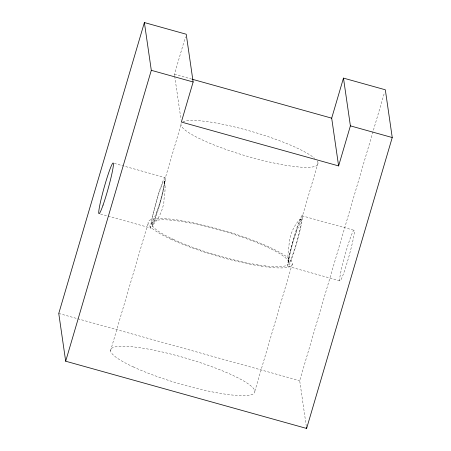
<?xml version="1.0" encoding="UTF-8"?>
<svg xmlns="http://www.w3.org/2000/svg" width="451" height="451" viewBox="0 0 451 451"><rect width="100%" height="100%" fill="white"/><g stroke="black" fill="none" stroke-linecap="round" stroke-linejoin="round"><path stroke-width="0.34" stroke-dasharray="2.25 1.69" d="M163.905 181.161L164.643 181.364C163.33 196.405 157.416 210.267 151.75 224.113L152.861 224.705C158.904 219.101 162.343 210.594 163.882 202.482C163.831 195.537 166.453 188.338 164.277 181.544L180.986 124.78M289.181 262.747L288.448 262.538C289.756 247.498 295.67 233.641 301.336 219.789L318.045 163.025M174.633 75.661L174.43 74.28L185.434 36.897M110.523 350.816L148.114 223.098M254.86 391.09L292.445 263.378M306.319 426.375L299.695 380.689L384.523 92.483M300.964 219.406L300.225 219.197C294.182 224.801 290.743 233.314 289.204 241.426C289.254 248.371 286.633 255.57 288.809 262.364L288.448 262.538M164.277 181.544A22.539 1.781 -74.4 0 1 155.42 217.185A22.539 1.781 -74.4 0 1 154.343 209.76A22.539 1.781 -74.4 0 1 164.277 181.544L164.643 181.364M174.43 74.28L191.376 79.01M114.306 163.397L164.897 177.514M301.956 215.764L353.894 230.252M152.122 224.502L152.861 224.705M100.545 214.028L151.136 228.144M288.195 266.389L340.133 280.883M58.76 313.456L77.087 318.569M77.764 318.761L299.695 380.689M300.225 219.197L301.336 219.789A22.539 1.781 -74.4 0 1 292.479 255.435A22.539 1.781 -74.4 0 1 291.402 248.005A22.539 1.781 -74.4 0 1 301.336 219.789M174.734 76.354L180.952 119.267M317.2 161.092A71.371 12.515 16.4 0 1 250.581 157.236A71.371 12.515 16.4 0 1 181.522 122.892M182.813 121.917A71.371 12.515 16.4 0 1 246.86 130.13A71.371 12.515 16.4 0 1 314.792 158.498M133.124 366.832A75.159 13.18 16.4 0 0 252.938 394.106A75.159 13.18 16.4 0 0 162.01 351.927A75.159 13.18 16.4 0 0 133.124 366.832M343.983 272.342A26.327 2.08 -74.4 0 0 354.328 230.703A26.327 2.08 -74.4 0 0 342.726 263.66A26.327 2.08 -74.4 0 0 343.983 272.342M173.212 239.323A71.371 12.515 16.4 0 0 286.983 265.227A71.371 12.515 16.4 0 0 200.639 225.167A71.371 12.515 16.4 0 0 173.212 239.323M292.045 257.848A26.327 2.08 -74.4 0 0 302.39 216.209A26.327 2.08 -74.4 0 0 290.788 249.166A26.327 2.08 -74.4 0 0 292.045 257.848M154.986 219.603A26.327 2.08 -74.4 0 0 165.331 177.965A26.327 2.08 -74.4 0 0 153.729 210.921A26.327 2.08 -74.4 0 0 154.986 219.603M170.715 239.115A75.159 13.18 16.4 0 0 290.523 266.394A75.159 13.18 16.4 0 0 199.601 224.209A75.159 13.18 16.4 0 0 170.715 239.115"/><path stroke-width="0.68" d="M144.382 22.55L58.76 313.456L65.683 361.217L306.618 428.45L392.24 137.544L385.317 89.783L343.476 78.108L331.688 118.162L338.611 165.917L181.353 122.035L193.141 81.986L186.218 34.225L144.382 22.55L151.305 70.311L65.683 361.217M338.611 165.917L350.399 125.868L343.476 78.108M192.058 79.196L331.688 118.162M151.305 70.311L193.141 81.986M350.399 125.868L392.24 137.544M306.421 427.063L306.618 428.45M103.048 205.109A26.327 2.08 -74.4 0 0 113.393 163.471A26.327 2.08 -74.4 0 0 101.791 196.427A26.327 2.08 -74.4 0 0 103.048 205.109"/></g></svg>
